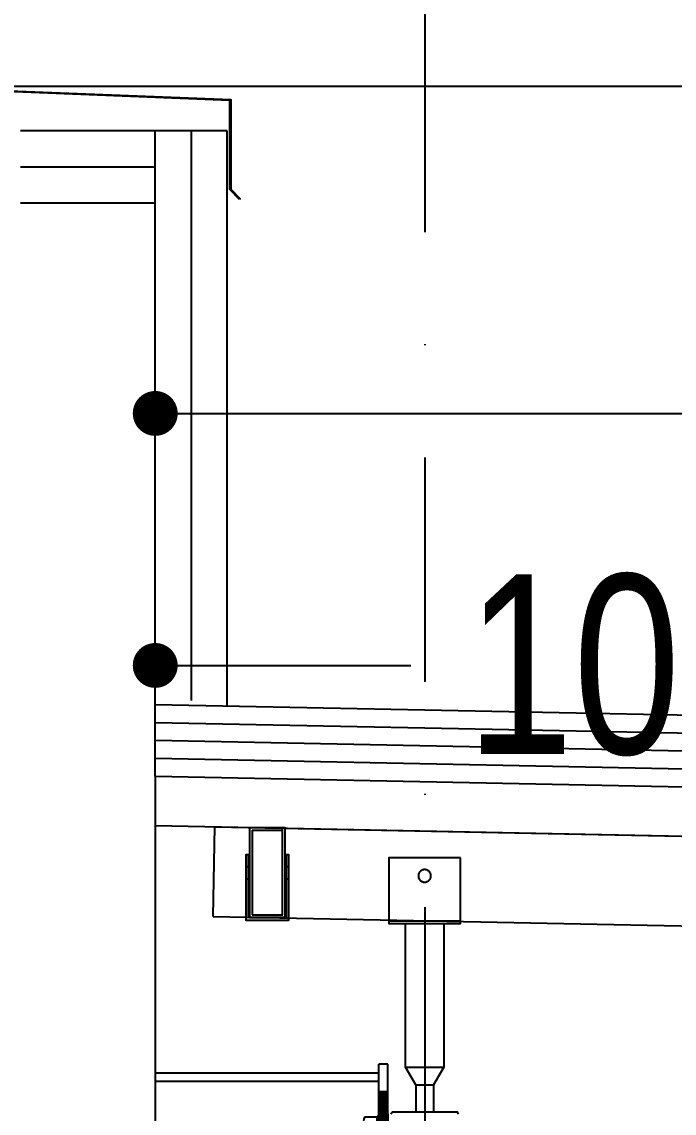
# Model space of a CAD drawing. Header units: centimetres. Extents: x 26569 to 160723, y -3143 to 14565.
# Drawn here: x 92557.2 to 92629.9, y -816 to -694.4 of the extents above; entities that cross this region are included whole.
import ezdxf

# ---------------------------------------------------------------- set-up
doc = ezdxf.new("R2010")
doc.units = ezdxf.units.CM
doc.header["$LTSCALE"] = 100
doc.linetypes.add('DASHDOT2', pattern=[0.5, 0.25, -0.125, 0, -0.125])
doc.linetypes.add('HIDDEN', pattern=[9.525, 6.35, -3.175])
for name, color, linetype in [('A-ANNO-DIMS', 187, 'Continuous'), ('A-ANNO-GRID', 155, 'DASHDOT2'), ('A-ELEV-01', 255, 'Continuous'), ('A-ELEV-02', 253, 'Continuous'), ('A-WALL-INSL', 249, 'Continuous'), ('A-WALL-SNWPNL', 200, 'Continuous'), ('A-WALL-STEL', 202, 'Continuous'), ('K_TRAPEZ ÇATI', 114, 'Continuous'), ('S-STEL', 3, 'Continuous')]:
    doc.layers.add(name, color=color, linetype=linetype)
doc.layers.add('cephetutucu', color=8, linetype='Continuous', lineweight=25)
doc.styles.add('Fields_100', font='act_simplex.shx', dxfattribs={"width": 0.8, "height": 20})
doc.linetypes.add('BATTING', pattern='A,0.00254,-2.54,[134,ltypeshp.shx,S=2.54,R=0,X=-2.54,Y=0],-5.08,[134,ltypeshp.shx,S=2.54,R=180,X=2.54,Y=0],-2.54', length=10.16254)
doc.dimstyles.new('FIELDS_100', dxfattribs={"dimscale": 0, "dimtxt": 20, "dimasz": 5, "dimexe": 5, "dimexo": 5, "dimgap": 5, "dimtad": 0, "dimdec": 0, "dimzin": 0, "dimdsep": 46, "dimtxsty": 'Fields_100', "dimblk": 'DOT', "dimcen": 0.09, "dimclrt": 50, "dimadec": 0, "dimazin": 0, "dimtfac": 1, "dimtdec": 0, "dimtix": 1, "dimtofl": 0, "dimtmove": 1, "dimatfit": 3, "dimfxl": 5, "dimfxlon": 1, "dimtolj": 1, "dimtzin": 0, "dimarcsym": 0})
pattern_1 = [(225, (292.73155, 1032.0001), (0.088388348, -0.088388348), [])]

# ---------------------------------------------------------------- blocks, each defined once
blk = doc.blocks.new('A$C9ce80890')
at = {"layer": 'cephetutucu'}
h = blk.add_hatch(dxfattribs=at)
h.set_pattern_fill('ANSI31', color=256, angle=180)
h.set_pattern_definition(pattern_1)
h.paths.add_polyline_path([(41, 68), (51, 68), (51, 80), (41, 80)])
h.paths.add_polyline_path([(41, 30), (51, 30), (51, 68), (41, 68)])
h.paths.add_polyline_path([(41, 80), (51, 80), (51, 92), (41, 92)])
h.paths.add_polyline_path([(41, 92), (51, 92), (51, 130), (41, 130)])
h = blk.add_hatch(dxfattribs=at)
h.set_pattern_fill('ANSI31', color=256, angle=180)
h.set_pattern_definition(pattern_1)
h.paths.add_polyline_path([(41, 68), (51, 68), (51, 80), (41, 80)])
h.paths.add_polyline_path([(41, 67), (51, 67), (51, 68), (41, 68)])
h.paths.add_polyline_path([(41, 80), (51, 80), (51, 92), (41, 92)])
h.paths.add_polyline_path([(41, 92), (51, 92), (51, 93), (41, 93)])
for p, q in [((41, 160), (51, 160)), ((41, 160), (41, 0)), ((51, 160), (51, 0)), ((51, 150), (300, 150)), ((300, 141.2), (51, 141.2)), ((41, 55), (41, 105)), ((41, 101.8), (41, 58.2)), ((41, 98.5), (41, 61.5)), ((51, 102), (53, 102)), ((51, 58), (51, 102)), ((53, 102), (53, 58)), ((53, 101), (67, 101)), ((53, 101), (53, 59)), ((23, 92), (21, 90)), ((21, 90), (21, 70)), ((23, 92), (68, 92)), ((41, 93), (51, 93)), ((68, 96.5), (68, 63.5)), ((23, 68), (21, 70)), ((23, 68), (67, 68)), ((41, 67), (51, 67)), ((68, 68), (68, 63.5)), ((51, 58), (53, 58)), ((53, 59), (67, 59)), ((300, 18.8), (51, 18.8)), ((41, 0), (51, 0)), ((51, 10), (300, 10))]:
    blk.add_line(p, q, dxfattribs=at)
at = {"layer": 'cephetutucu', "linetype": 'DASHDOT2'}
blk.add_line((41, 80), (0, 80), dxfattribs=at)
at = {"layer": 'cephetutucu'}
for centre, radius, start, end in [((57.4, 96.5), 10.6, 334.9424, 25.0576), ((-4.5, 80), 72.5, 350.4727, 9.5273), ((57.4, 63.5), 10.6, 334.9424, 25.0576)]:
    blk.add_arc(centre, radius, start, end, dxfattribs=at)
blk = doc.blocks.new('_Dot')
at = {"color": 0, "linetype": 'ByBlock', "lineweight": -2}
blk.add_line((-0.5, 0), (-1, 0), dxfattribs=at)
at = {"color": 0, "linetype": 'ByBlock', "const_width": 0.5}
blk.add_lwpolyline([(-0.25, 0, 1), (0.25, 0, 1)], format="xyb", close=True, dxfattribs=at)
blk = doc.blocks.new('*D909')
at = {"layer": 'A-ANNO-DIMS', "color": 0, "lineweight": -2, "transparency": 16777216}
for p, q in [((92572.08, -743), (92572.08, -733)), ((92864.61, -743), (92864.61, -733)), ((92577.08, -738), (92692.77, -738)), ((92859.61, -738), (92743.91, -738))]:
    blk.add_line(p, q, dxfattribs=at)
at = {"layer": 'DEFPOINTS', "color": 0, "transparency": 16777216}
for p in [(92864.61, -738), (92572.08, -776.42), (92864.61, -782.27)]:
    blk.add_point(p, dxfattribs=at)
at = {"layer": 'A-ANNO-DIMS', "color": 0, "lineweight": -2, "transparency": 16777216, "xscale": 5, "yscale": 5, "zscale": 5, "rotation": 180}
blk.add_blockref('_Dot', (92572.08, -738), dxfattribs=at)
at = {"layer": 'A-ANNO-DIMS', "color": 0, "lineweight": -2, "transparency": 16777216, "xscale": 5, "yscale": 5, "zscale": 5}
blk.add_blockref('_Dot', (92864.61, -738), dxfattribs=at)
at = {"layer": 'A-ANNO-DIMS', "color": 50, "transparency": 16777216, "insert": (92718.34, -738), "char_height": 20, "attachment_point": 5, "style": 'Fields_100'}
blk.add_mtext('\\A1;293', dxfattribs=at)
blk = doc.blocks.new('*D910')
at = {"layer": 'A-ANNO-DIMS', "color": 0, "lineweight": -2, "transparency": 16777216}
for p, q in [((92572.08, -771.08), (92572.08, -761.08)), ((92677.08, -770.4), (92677.08, -761.08)), ((92577.08, -766.08), (92600.53, -766.08)), ((92672.08, -766.08), (92648.62, -766.08))]:
    blk.add_line(p, q, dxfattribs=at)
at = {"layer": 'DEFPOINTS', "color": 0, "transparency": 16777216}
for p in [(92677.08, -766.08), (92677.08, -775.4), (92572.08, -776.42)]:
    blk.add_point(p, dxfattribs=at)
at = {"layer": 'A-ANNO-DIMS', "color": 0, "lineweight": -2, "transparency": 16777216, "xscale": 5, "yscale": 5, "zscale": 5, "rotation": 180}
blk.add_blockref('_Dot', (92572.08, -766.08), dxfattribs=at)
at = {"layer": 'A-ANNO-DIMS', "color": 0, "lineweight": -2, "transparency": 16777216, "xscale": 5, "yscale": 5, "zscale": 5}
blk.add_blockref('_Dot', (92677.08, -766.08), dxfattribs=at)
at = {"layer": 'A-ANNO-DIMS', "color": 50, "transparency": 16777216, "insert": (92624.58, -766.08), "char_height": 20, "attachment_point": 5, "style": 'Fields_100'}
blk.add_mtext('\\A1;105', dxfattribs=at)
blk = doc.blocks.new('*D914')
at = {"layer": 'A-ANNO-DIMS', "color": 0, "lineweight": -2}
for p, q in [((92534, -778.6), (92524, -778.6)), ((92529, -783.6), (92529, -1203.23)), ((92529, -1674.01), (92529, -1254.38)), ((92534, -1679.01), (92524, -1679.01))]:
    blk.add_line(p, q, dxfattribs=at)
at = {"layer": 'DEFPOINTS', "color": 0}
for p in [(92672.98, -778.6), (92529, -1679.01), (92672.98, -1679.01)]:
    blk.add_point(p, dxfattribs=at)
at = {"layer": 'A-ANNO-DIMS', "color": 0, "lineweight": -2, "xscale": 5, "yscale": 5, "zscale": 5}
for p, rotation in [((92529, -778.6), 90), ((92529, -1679.01), 270)]:
    blk.add_blockref('_Dot', p, dxfattribs=dict(at, rotation=rotation))
at = {"layer": 'A-ANNO-DIMS', "color": 50, "insert": (92529, -1228.8), "char_height": 20, "attachment_point": 5, "rotation": 90, "style": 'Fields_100'}
blk.add_mtext('\\A1;900', dxfattribs=at)

msp = doc.modelspace()

# ---------------------------------------------------------------- linework, layer by layer
at = {"layer": 'A-ANNO-GRID'}
msp.add_line((92602.1, -91.6), (92602.1, -1660.07), dxfattribs=at)
at = {"layer": 'A-ELEV-01'}
msp.add_line((92572.08, -778.42), (92572.08, -1081.52), dxfattribs=at)
for points in [[(92578.52, -794.05), (92578.72, -784.05)], [(92578.52, -794.05), (92578.72, -784.05)], [(92578.72, -784.05), (92677.08, -786.02)], [(92578.52, -794.05), (92677.08, -796.02)]]:
    msp.add_lwpolyline(points, dxfattribs=at)
at = {"layer": 'A-ELEV-02'}
msp.add_line((92542.48, -701.52), (98361.68, -701.52), dxfattribs=at)
for points in [[(92586.66, -794.17), (92582.46, -794.17), (92582.46, -787.17), (92582.16, -787.17), (92582.16, -794.47), (92586.96, -794.47), (92586.96, -787.17), (92586.66, -787.17)], [(92606.08, -787.52), (92598.08, -787.52), (92598.08, -794.82), (92606.08, -794.82)], [(92602.78, -789.52), (92602.78, -789.51), (92602.77, -789.49), (92602.77, -789.48), (92602.77, -789.46), (92602.77, -789.44), (92602.77, -789.43), (92602.77, -789.41), (92602.76, -789.4), (92602.76, -789.38), (92602.76, -789.36), (92602.75, -789.35), (92602.75, -789.33), (92602.74, -789.31), (92602.74, -789.3), (92602.73, -789.28), (92602.73, -789.27), (92602.72, -789.25), (92602.71, -789.23), (92602.71, -789.22), (92602.7, -789.2), (92602.69, -789.19), (92602.68, -789.17), (92602.67, -789.16), (92602.66, -789.14), (92602.65, -789.13), (92602.64, -789.11), (92602.63, -789.1), (92602.62, -789.08), (92602.61, -789.07), (92602.6, -789.05), (92602.58, -789.04), (92602.57, -789.03), (92602.56, -789.02), (92602.54, -789), (92602.53, -788.99), (92602.52, -788.98), (92602.5, -788.97), (92602.49, -788.96), (92602.47, -788.95), (92602.46, -788.94), (92602.44, -788.93), (92602.43, -788.92), (92602.41, -788.91), (92602.4, -788.9), (92602.38, -788.89), (92602.37, -788.89), (92602.35, -788.88), (92602.33, -788.87), (92602.32, -788.87), (92602.3, -788.86), (92602.28, -788.86), (92602.27, -788.85), (92602.25, -788.85), (92602.24, -788.84), (92602.22, -788.84), (92602.2, -788.84), (92602.19, -788.83), (92602.17, -788.83), (92602.15, -788.83), (92602.14, -788.83), (92602.12, -788.82), (92602.11, -788.82), (92602.09, -788.82), (92602.08, -788.82), (92602.06, -788.82), (92602.04, -788.82), (92602.03, -788.82), (92602.01, -788.83), (92602, -788.83), (92601.98, -788.83), (92601.96, -788.83), (92601.95, -788.84), (92601.93, -788.84), (92601.92, -788.84), (92601.9, -788.85), (92601.88, -788.85), (92601.87, -788.86), (92601.85, -788.86), (92601.83, -788.87), (92601.82, -788.87), (92601.8, -788.88), (92601.79, -788.89), (92601.77, -788.89), (92601.75, -788.9), (92601.74, -788.91), (92601.72, -788.92), (92601.71, -788.93), (92601.69, -788.94), (92601.68, -788.95), (92601.66, -788.96), (92601.65, -788.97), (92601.63, -788.98), (92601.62, -788.99), (92601.61, -789), (92601.59, -789.02), (92601.58, -789.03), (92601.57, -789.04), (92601.56, -789.05), (92601.54, -789.07), (92601.53, -789.08), (92601.52, -789.1), (92601.51, -789.11), (92601.5, -789.13), (92601.49, -789.14), (92601.48, -789.16), (92601.47, -789.17), (92601.46, -789.19), (92601.45, -789.2), (92601.45, -789.22), (92601.44, -789.23), (92601.43, -789.25), (92601.42, -789.27), (92601.42, -789.28), (92601.41, -789.3), (92601.41, -789.31), (92601.4, -789.33), (92601.4, -789.35), (92601.39, -789.36), (92601.39, -789.38), (92601.39, -789.4), (92601.38, -789.41), (92601.38, -789.43), (92601.38, -789.44), (92601.38, -789.46), (92601.38, -789.48), (92601.38, -789.49), (92601.38, -789.51), (92601.38, -789.52), (92601.38, -789.54), (92601.38, -789.55), (92601.38, -789.57), (92601.38, -789.59), (92601.38, -789.6), (92601.38, -789.62), (92601.38, -789.63), (92601.39, -789.65), (92601.39, -789.67), (92601.39, -789.68), (92601.4, -789.7), (92601.4, -789.72), (92601.41, -789.73), (92601.41, -789.75), (92601.42, -789.76), (92601.42, -789.78), (92601.43, -789.8), (92601.44, -789.81), (92601.45, -789.83), (92601.45, -789.84), (92601.46, -789.86), (92601.47, -789.88), (92601.48, -789.89), (92601.49, -789.91), (92601.5, -789.92), (92601.51, -789.94), (92601.52, -789.95), (92601.53, -789.96), (92601.54, -789.98), (92601.56, -789.99), (92601.57, -790.01), (92601.58, -790.02), (92601.59, -790.03), (92601.61, -790.04), (92601.62, -790.06), (92601.63, -790.07), (92601.65, -790.08), (92601.66, -790.09), (92601.68, -790.1), (92601.69, -790.11), (92601.71, -790.12), (92601.72, -790.13), (92601.74, -790.14), (92601.75, -790.15), (92601.77, -790.15), (92601.79, -790.16), (92601.8, -790.17), (92601.82, -790.17), (92601.83, -790.18), (92601.85, -790.19), (92601.87, -790.19), (92601.88, -790.2), (92601.9, -790.2), (92601.92, -790.2), (92601.93, -790.21), (92601.95, -790.21), (92601.96, -790.21), (92601.98, -790.22), (92602, -790.22), (92602.01, -790.22), (92602.03, -790.22), (92602.04, -790.22), (92602.06, -790.22), (92602.08, -790.22), (92602.09, -790.22), (92602.11, -790.22), (92602.12, -790.22), (92602.14, -790.22), (92602.15, -790.22), (92602.17, -790.22), (92602.19, -790.21), (92602.2, -790.21), (92602.22, -790.21), (92602.24, -790.2), (92602.25, -790.2), (92602.27, -790.2), (92602.28, -790.19), (92602.3, -790.19), (92602.32, -790.18), (92602.33, -790.17), (92602.35, -790.17), (92602.37, -790.16), (92602.38, -790.15), (92602.4, -790.15), (92602.41, -790.14), (92602.43, -790.13), (92602.44, -790.12), (92602.46, -790.11), (92602.47, -790.1), (92602.49, -790.09), (92602.5, -790.08), (92602.52, -790.07), (92602.53, -790.06), (92602.54, -790.04), (92602.56, -790.03), (92602.57, -790.02), (92602.58, -790.01), (92602.6, -789.99), (92602.61, -789.98), (92602.62, -789.96), (92602.63, -789.95), (92602.64, -789.94), (92602.65, -789.92), (92602.66, -789.91), (92602.67, -789.89), (92602.68, -789.88), (92602.69, -789.86), (92602.7, -789.84), (92602.71, -789.83), (92602.71, -789.81), (92602.72, -789.8), (92602.73, -789.78), (92602.73, -789.76), (92602.74, -789.75), (92602.74, -789.73), (92602.75, -789.72), (92602.75, -789.7), (92602.76, -789.68), (92602.76, -789.67), (92602.76, -789.65), (92602.77, -789.63), (92602.77, -789.62), (92602.77, -789.6), (92602.77, -789.59), (92602.77, -789.57), (92602.77, -789.55), (92602.78, -789.54)]]:
    msp.add_lwpolyline(points, close=True, dxfattribs=at)
for points in [[(92582.16, -788.47), (92582.46, -788.47)], [(92586.66, -788.47), (92586.96, -788.47)], [(92582.16, -789.87), (92582.46, -789.87)], [(92586.66, -789.87), (92586.96, -789.87)], [(92599.96, -810.82), (92599.96, -794.82)], [(92604.2, -794.82), (92604.2, -810.82)], [(92601.08, -812.82), (92599.96, -810.82)], [(92599.96, -810.82), (92604.2, -810.82)], [(92604.2, -810.82), (92603.08, -812.82)], [(92601.08, -812.82), (92601.08, -815.82)], [(92601.08, -812.82), (92603.08, -812.82)], [(92603.08, -812.82), (92603.08, -815.82)], [(92598.48, -815.82), (92598.39, -815.94), (92598.3, -816.07)], [(92598.48, -815.82), (92605.68, -815.82)], [(92605.85, -816.07), (92605.76, -815.94), (92605.68, -815.82)]]:
    msp.add_lwpolyline(points, dxfattribs=at)
at = {"layer": 'A-ELEV-02', "linetype": 'HIDDEN', "ltscale": 0.1}
msp.add_lwpolyline([(92598.08, -794.52), (92606.08, -794.52)], dxfattribs=at)
at = {"layer": 'A-WALL-INSL'}
msp.add_line((92572.08, -714.52), (92572.08, -706.52), dxfattribs=at)
for points in [[(92580.08, -706.52), (92557.08, -706.52)], [(92580.08, -706.52), (92580.08, -706.52)], [(92580.08, -770.51), (92580.08, -706.52)], [(92572.08, -770.42), (92677.08, -772.52)], [(92572.08, -774.42), (92677.08, -776.52)]]:
    msp.add_lwpolyline(points, dxfattribs=at)
at = {"layer": 'A-WALL-INSL', "linetype": 'BATTING', "ltscale": 0.004}
for points in [[(92576.08, -706.52), (92576.08, -769.97)], [(92557.08, -710.52), (92572.08, -710.52)]]:
    msp.add_lwpolyline(points, dxfattribs=at)
at = {"layer": 'A-WALL-INSL', "linetype": 'BATTING', "ltscale": 0.002}
for points in [[(92572.08, -772.42), (92677.12, -774.52)], [(92572.08, -776.42), (92677.12, -778.52)]]:
    msp.add_lwpolyline(points, dxfattribs=at)
at = {"layer": 'A-WALL-SNWPNL', "ltscale": 100}
for p in [(92557.08, -714.52), (92572.08, -778.42)]:
    msp.add_line(p, (92572.08, -714.52), dxfattribs=at)
msp.add_lwpolyline([(92572.08, -778.42), (92677.08, -780.52)], dxfattribs=at)
at = {"layer": 'A-WALL-STEL'}
msp.add_lwpolyline([(92581.47, -714.15), (92580.38, -713.06), (92580.38, -703.12), (92542.58, -701.63), (92542.58, -711.42), (92545.08, -711.42), (92545.08, -713.52), (92544.98, -713.52), (92544.98, -711.52), (92542.48, -711.52), (92542.48, -701.52), (92580.48, -703.02), (92580.48, -713.02), (92581.54, -714.08)], close=True, dxfattribs=at)
at = {"layer": 'K_TRAPEZ ÇATI', "ltscale": 100}
msp.add_lwpolyline([(92572.08, -783.92), (92677.08, -786.02)], dxfattribs=at)
at = {"layer": 'S-STEL'}
for points in [[(92582.56, -794.17), (92586.56, -794.17), (92586.56, -784.17), (92582.56, -784.17)], [(92582.86, -793.87), (92586.26, -793.87), (92586.26, -784.47), (92582.86, -784.47)]]:
    msp.add_lwpolyline(points, close=True, dxfattribs=at)

# ---------------------------------------------------------------- block references
at = {"layer": 'cephetutucu', "xscale": 0.1, "yscale": 0.1, "zscale": 0.1, "rotation": 180}
msp.add_blockref('A$C9ce80890', (92602.08, -810.52), dxfattribs=at)

# ---------------------------------------------------------------- dimensions: what is measured, and where the dimension line sits
at = {"layer": 'A-ANNO-DIMS'}
for base, p2, picture, middle in [((92864.61, -738), (92864.61, -782.27), '*D909', (92718.34, -738)), ((92677.08, -766.08), (92677.08, -775.4), '*D910', (92624.58, -766.08))]:
    dim = msp.add_linear_dim(base=base, p1=(92572.08, -776.42), p2=p2, dimstyle='FIELDS_100', override={"dimscale": 1}, dxfattribs=at)
    dim.commit()
    dim.dimension.update_dxf_attribs({"geometry": picture, "text_midpoint": middle})
dim = msp.add_linear_dim(base=(92529, -1679.01), p1=(92672.98, -778.6), p2=(92672.98, -1679.01), angle=90, dimstyle='FIELDS_100', override={"dimscale": 1}, dxfattribs=at)
dim.commit()
dim.dimension.update_dxf_attribs({"geometry": '*D914', "text_midpoint": (92529, -1228.8)})

doc.saveas('drawing.dxf')
